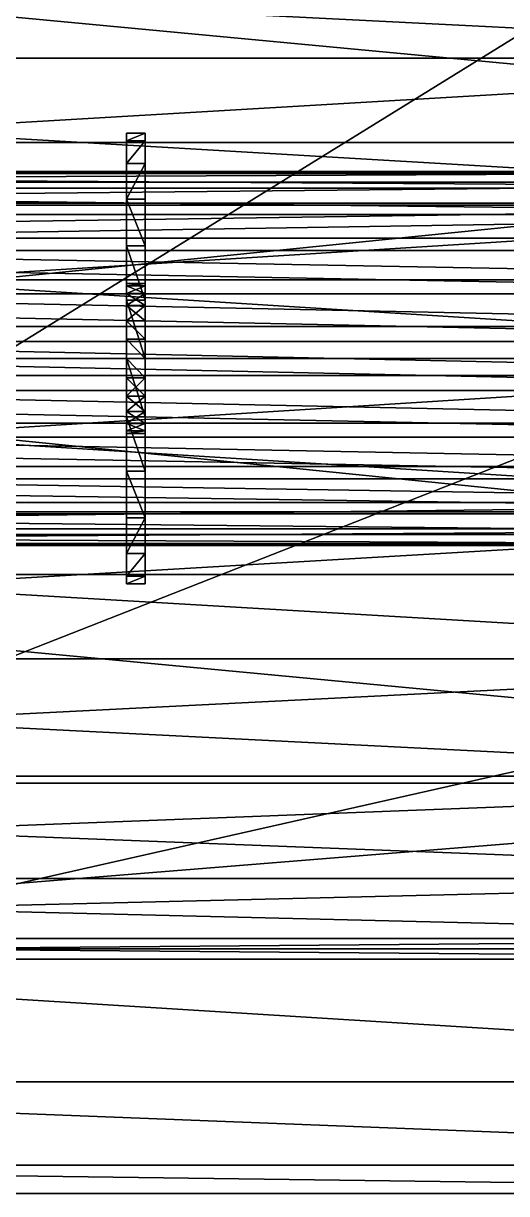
# Model space of a CAD drawing. Header units: inches. Extents: x -12 to 148, y 134 to 270.
# Drawn here: x 55.71 to 58.29, y 159.63 to 165.87 of the extents above; entities that cross this region are included whole.
import ezdxf

# ---------------------------------------------------------------- set-up
doc = ezdxf.new("R2010")
doc.units = ezdxf.units.IN
doc.header["$MEASUREMENT"] = 0

# ---------------------------------------------------------------- blocks, each defined once
blk = doc.blocks.new('Group_1')
for p, q in [((32.983, 144.005, 142.284), (32.983, 30, 142.284)), ((44.5, 144.005, 143.8), (44.5, 30, 143.8)), ((56.017, 144.005, 142.284), (56.017, 30, 142.284)), ((66.75, 144.005, 137.838), (66.75, 30, 137.838)), ((75.966, 144.005, 130.766), (75.966, 30, 130.766)), ((83.038, 144.005, 121.55), (83.038, 30, 121.55)), ((87.484, 144.005, 110.817), (87.484, 30, 110.817)), ((89, 0, 40), (89, 144.005, 40)), ((89, 144.005, 99.3), (89, 30, 99.3)), ((28.5, 0, 71.587), (28.5, 131.8, 71.587)), ((28.5, 0, 127.013), (28.5, 131.8, 127.013)), ((34.541, 12.3, 98.399), (34.541, 131.8, 98.399)), ((34.647, 12.3, 101.007), (34.647, 131.8, 101.007)), ((35.113, 12.3, 95.852), (35.113, 131.8, 95.852)), ((35.424, 12.3, 103.499), (35.424, 131.8, 103.499)), ((36.218, 0, 68.39), (36.218, 131.8, 68.39)), ((36.218, 0, 130.21), (36.218, 131.8, 130.21)), ((36.326, 12.3, 93.54), (36.326, 131.8, 93.54)), ((36.82, 12.3, 105.705), (36.82, 131.8, 105.705)), ((38.095, 12.3, 91.62), (38.095, 131.8, 91.62)), ((38.74, 12.3, 107.474), (38.74, 131.8, 107.474)), ((40.301, 12.3, 90.224), (40.301, 131.8, 90.224)), ((41.052, 12.3, 108.687), (41.052, 131.8, 108.687)), ((42.793, 12.3, 89.447), (42.793, 131.8, 89.447)), ((43.599, 12.3, 109.259), (43.599, 131.8, 109.259)), ((44.5, 0, 67.3), (44.5, 131.8, 67.3)), ((44.5, 0, 131.3), (44.5, 131.8, 131.3)), ((45.401, 12.3, 89.341), (45.401, 131.8, 89.341)), ((46.207, 12.3, 109.153), (46.207, 131.8, 109.153)), ((47.948, 12.3, 89.913), (47.948, 131.8, 89.913)), ((48.699, 12.3, 108.376), (48.699, 131.8, 108.376)), ((50.26, 12.3, 91.126), (50.26, 131.8, 91.126)), ((50.905, 12.3, 106.98), (50.905, 131.8, 106.98)), ((52.18, 12.3, 92.895), (52.18, 131.8, 92.895)), ((52.674, 12.3, 105.06), (52.674, 131.8, 105.06)), ((52.782, 0, 130.21), (52.782, 131.8, 130.21)), ((52.782, 0, 68.39), (52.782, 131.8, 68.39)), ((53.576, 12.3, 95.101), (53.576, 131.8, 95.101)), ((53.887, 12.3, 102.748), (53.887, 131.8, 102.748)), ((54.353, 12.3, 97.593), (54.353, 131.8, 97.593)), ((54.459, 12.3, 100.201), (54.459, 131.8, 100.201)), ((60.5, 0, 127.013), (60.5, 131.8, 127.013)), ((60.5, 0, 71.587), (60.5, 131.8, 71.587)), ((67.127, 0, 76.673), (67.127, 131.8, 76.673)), ((67.127, 0, 121.927), (67.127, 131.8, 121.927)), ((72.213, 0, 83.3), (72.213, 131.8, 83.3)), ((72.213, 0, 115.3), (72.213, 131.8, 115.3)), ((75.41, 0, 107.582), (75.41, 131.8, 107.582)), ((75.41, 0, 91.018), (75.41, 131.8, 91.018)), ((76.5, 0, 99.3), (76.5, 131.8, 99.3)), ((32.5, 80.005, 40), (56.5, 80.005, 40)), ((32.5, 80.005, 12), (32.5, 80.005, 40)), ((32.5, 80.005, 40), (32.5, 79.005, 40)), ((32.5, 79.005, 12), (32.5, 80.005, 12)), ((32.909, 79.005, 8.894), (32.909, 80.005, 8.894)), ((34.108, 79.005, 6), (34.108, 80.005, 6)), ((36.015, 79.005, 3.515), (36.015, 80.005, 3.515)), ((38.5, 79.005, 1.608), (38.5, 80.005, 1.608)), ((40.5, 80.005, 12), (40.5, 79.005, 12)), ((40.636, 80.005, 10.965), (40.636, 79.005, 10.965)), ((40.636, 80.005, 13.035), (40.636, 79.005, 13.035)), ((41.036, 80.005, 10), (41.036, 79.005, 10)), ((41.036, 80.005, 14), (41.036, 79.005, 14)), ((41.394, 79.005, 0.409), (41.394, 80.005, 0.409)), ((41.672, 80.005, 9.172), (41.672, 79.005, 9.172)), ((41.672, 80.005, 14.828), (41.672, 79.005, 14.828)), ((42.5, 80.005, 15.464), (42.5, 79.005, 15.464)), ((42.5, 80.005, 8.536), (42.5, 79.005, 8.536)), ((43.465, 80.005, 15.864), (43.465, 79.005, 15.864)), ((43.465, 80.005, 8.136), (43.465, 79.005, 8.136)), ((44.5, 79.005), (44.5, 80.005)), ((44.5, 80.005, 16), (44.5, 79.005, 16)), ((44.5, 80.005, 8), (44.5, 79.005, 8)), ((45.535, 80.005, 15.864), (45.535, 79.005, 15.864)), ((45.535, 80.005, 8.136), (45.535, 79.005, 8.136)), ((46.5, 80.005, 15.464), (46.5, 79.005, 15.464)), ((46.5, 80.005, 8.536), (46.5, 79.005, 8.536)), ((47.328, 80.005, 14.828), (47.328, 79.005, 14.828)), ((47.328, 80.005, 9.172), (47.328, 79.005, 9.172)), ((47.606, 79.005, 0.409), (47.606, 80.005, 0.409)), ((47.964, 80.005, 14), (47.964, 79.005, 14)), ((47.964, 80.005, 10), (47.964, 79.005, 10)), ((48.364, 80.005, 13.035), (48.364, 79.005, 13.035)), ((48.364, 80.005, 10.965), (48.364, 79.005, 10.965)), ((48.5, 80.005, 12), (48.5, 79.005, 12)), ((50.5, 79.005, 1.608), (50.5, 80.005, 1.608)), ((52.985, 79.005, 3.515), (52.985, 80.005, 3.515)), ((54.892, 79.005, 6), (54.892, 80.005, 6)), ((56.091, 79.005, 8.894), (56.091, 80.005, 8.894)), ((56.5, 80.005, 12), (56.5, 80.005, 40)), ((56.5, 79.005, 40), (56.5, 80.005, 40)), ((56.5, 79.005, 12), (56.5, 80.005, 12)), ((56.5, 79.005, 40), (32.5, 79.005, 40)), ((32.5, 79.005, 12), (32.5, 79.005, 40)), ((40.636, 79.005, 10.965), (40.5, 79.005, 12)), ((40.5, 79.005, 12), (40.636, 79.005, 13.035)), ((41.036, 79.005, 10), (40.636, 79.005, 10.965)), ((40.636, 79.005, 13.035), (41.036, 79.005, 14)), ((41.672, 79.005, 9.172), (41.036, 79.005, 10)), ((41.036, 79.005, 14), (41.672, 79.005, 14.828)), ((42.5, 79.005, 8.536), (41.672, 79.005, 9.172)), ((41.672, 79.005, 14.828), (42.5, 79.005, 15.464)), ((42.5, 79.005, 15.464), (43.465, 79.005, 15.864)), ((43.465, 79.005, 8.136), (42.5, 79.005, 8.536)), ((44.5, 79.005, 8), (43.465, 79.005, 8.136)), ((43.465, 79.005, 15.864), (44.5, 79.005, 16)), ((45.535, 79.005, 8.136), (44.5, 79.005, 8)), ((44.5, 79.005, 16), (45.535, 79.005, 15.864)), ((46.5, 79.005, 8.536), (45.535, 79.005, 8.136)), ((45.535, 79.005, 15.864), (46.5, 79.005, 15.464)), ((46.5, 79.005, 15.464), (47.328, 79.005, 14.828)), ((47.328, 79.005, 9.172), (46.5, 79.005, 8.536)), ((47.328, 79.005, 14.828), (47.964, 79.005, 14)), ((47.964, 79.005, 10), (47.328, 79.005, 9.172)), ((47.964, 79.005, 14), (48.364, 79.005, 13.035)), ((48.364, 79.005, 10.965), (47.964, 79.005, 10)), ((48.364, 79.005, 13.035), (48.5, 79.005, 12)), ((48.5, 79.005, 12), (48.364, 79.005, 10.965)), ((56.5, 79.005, 12), (56.5, 79.005, 40))]:
    blk.add_line(p, q)
at = {"extrusion": (0, 1, 0)}
blk.add_circle((-44.5, 12, 80.005), 4, dxfattribs=at)
for centre in [(-44.5, 12, 80.005), (-44.5, 12, 79.005)]:
    blk.add_arc(centre, 12, 180, 0, dxfattribs=at)
mesh = blk.add_polyface()
corners = [(89, 0, 40), (0, 144.005, 40), (0, 0, 40), (32.5, 144.005, 40), (56.5, 144.005, 40), (89, 144.005, 40)]
mesh.append_faces([[corners[k] for k in face] for face in [(0, 1, 2), (4, 0, 5)]], dxfattribs={"vtx0": -1})
mesh.append_faces([[corners[k] for k in face] for face in [(1, 0, 3), (3, 0, 4)]], dxfattribs={"vtx0": -1, "vtx1": -1})
mesh = blk.add_polyface()
corners = [(22.25, 30, 137.838), (32.983, 144.005, 142.284), (22.25, 144.005, 137.838), (32.983, 30, 142.284)]
mesh.append_faces([[corners[k] for k in face] for face in [(0, 1, 2), (1, 0, 3)]], dxfattribs={"vtx0": -1})
mesh = blk.add_polyface()
corners = [(44.5, 30, 143.8), (32.983, 144.005, 142.284), (32.983, 30, 142.284), (44.5, 144.005, 143.8)]
mesh.append_faces([[corners[k] for k in face] for face in [(0, 1, 2), (1, 0, 3)]], dxfattribs={"vtx0": -1})
mesh = blk.add_polyface()
corners = [(44.5, 30, 143.8), (56.017, 144.005, 142.284), (44.5, 144.005, 143.8), (56.017, 30, 142.284)]
mesh.append_faces([[corners[k] for k in face] for face in [(0, 1, 2), (1, 0, 3)]], dxfattribs={"vtx0": -1})
mesh = blk.add_polyface()
corners = [(56.017, 30, 142.284), (66.75, 144.005, 137.838), (56.017, 144.005, 142.284), (66.75, 30, 137.838)]
mesh.append_faces([[corners[k] for k in face] for face in [(0, 1, 2), (1, 0, 3)]], dxfattribs={"vtx0": -1})
mesh = blk.add_polyface()
corners = [(75.966, 30, 130.766), (66.75, 144.005, 137.838), (66.75, 30, 137.838), (75.966, 144.005, 130.766)]
mesh.append_faces([[corners[k] for k in face] for face in [(0, 1, 2), (1, 0, 3)]], dxfattribs={"vtx0": -1})
mesh = blk.add_polyface()
corners = [(83.038, 144.005, 121.55), (75.966, 30, 130.766), (83.038, 30, 121.55), (75.966, 144.005, 130.766)]
mesh.append_faces([[corners[k] for k in face] for face in [(0, 1, 2), (1, 0, 3)]], dxfattribs={"vtx0": -1})
mesh = blk.add_polyface()
corners = [(87.484, 144.005, 110.817), (83.038, 30, 121.55), (87.484, 30, 110.817), (83.038, 144.005, 121.55)]
mesh.append_faces([[corners[k] for k in face] for face in [(0, 1, 2), (1, 0, 3)]], dxfattribs={"vtx0": -1})
mesh = blk.add_polyface()
corners = [(89, 144.005, 99.3), (87.484, 30, 110.817), (89, 30, 99.3), (87.484, 144.005, 110.817)]
mesh.append_faces([[corners[k] for k in face] for face in [(0, 1, 2), (1, 0, 3)]], dxfattribs={"vtx0": -1})
mesh = blk.add_polyface()
corners = [(89, 0, 40), (89, 30, 99.3), (89, 0, 147), (89, 144.005, 40), (89, 144.005, 99.3), (89, 30, 147)]
mesh.append_faces([[corners[k] for k in face] for face in [(1, 3, 4)]], dxfattribs={"vtx0": -1})
mesh.append_faces([[corners[k] for k in face] for face in [(0, 1, 2)]], dxfattribs={"vtx0": -1, "vtx1": -1})
mesh.append_faces([[corners[k] for k in face] for face in [(1, 0, 3)]], dxfattribs={"vtx0": -1, "vtx2": -1})
mesh.append_faces([[corners[k] for k in face] for face in [(5, 2, 1)]], dxfattribs={"vtx1": -1})
mesh = blk.add_polyface()
corners = [(28.5, 131.8, 127.013), (21.873, 0, 121.927), (21.873, 131.8, 121.927), (28.5, 0, 127.013)]
mesh.append_faces([[corners[k] for k in face] for face in [(0, 1, 2), (1, 0, 3)]], dxfattribs={"vtx0": -1})
mesh = blk.add_polyface()
corners = [(28.5, 0, 71.587), (21.873, 131.8, 76.673), (21.873, 0, 76.673), (28.5, 131.8, 71.587)]
mesh.append_faces([[corners[k] for k in face] for face in [(0, 1, 2), (1, 0, 3)]], dxfattribs={"vtx0": -1})
mesh = blk.add_polyface()
corners = [(36.218, 0, 68.39), (28.5, 131.8, 71.587), (28.5, 0, 71.587), (36.218, 131.8, 68.39)]
mesh.append_faces([[corners[k] for k in face] for face in [(0, 1, 2), (1, 0, 3)]], dxfattribs={"vtx0": -1})
mesh = blk.add_polyface()
corners = [(36.218, 131.8, 130.21), (28.5, 0, 127.013), (28.5, 131.8, 127.013), (36.218, 0, 130.21)]
mesh.append_faces([[corners[k] for k in face] for face in [(0, 1, 2), (1, 0, 3)]], dxfattribs={"vtx0": -1})
mesh = blk.add_polyface()
corners = [(34.647, 131.8, 101.007), (34.541, 12.3, 98.399), (34.647, 12.3, 101.007), (34.541, 131.8, 98.399)]
mesh.append_faces([[corners[k] for k in face] for face in [(0, 1, 2), (1, 0, 3)]], dxfattribs={"vtx0": -1})
mesh = blk.add_polyface()
corners = [(34.541, 131.8, 98.399), (35.113, 12.3, 95.852), (34.541, 12.3, 98.399), (35.113, 131.8, 95.852)]
mesh.append_faces([[corners[k] for k in face] for face in [(0, 1, 2), (1, 0, 3)]], dxfattribs={"vtx0": -1})
mesh = blk.add_polyface()
corners = [(35.424, 131.8, 103.499), (34.647, 12.3, 101.007), (35.424, 12.3, 103.499), (34.647, 131.8, 101.007)]
mesh.append_faces([[corners[k] for k in face] for face in [(0, 1, 2), (1, 0, 3)]], dxfattribs={"vtx0": -1})
mesh = blk.add_polyface()
corners = [(35.113, 131.8, 95.852), (36.326, 12.3, 93.54), (35.113, 12.3, 95.852), (36.326, 131.8, 93.54)]
mesh.append_faces([[corners[k] for k in face] for face in [(0, 1, 2), (1, 0, 3)]], dxfattribs={"vtx0": -1})
mesh = blk.add_polyface()
corners = [(36.82, 131.8, 105.705), (35.424, 12.3, 103.499), (36.82, 12.3, 105.705), (35.424, 131.8, 103.499)]
mesh.append_faces([[corners[k] for k in face] for face in [(0, 1, 2), (1, 0, 3)]], dxfattribs={"vtx0": -1})
mesh = blk.add_polyface()
corners = [(44.5, 0, 67.3), (36.218, 131.8, 68.39), (36.218, 0, 68.39), (44.5, 131.8, 67.3)]
mesh.append_faces([[corners[k] for k in face] for face in [(0, 1, 2), (1, 0, 3)]], dxfattribs={"vtx0": -1})
mesh = blk.add_polyface()
corners = [(44.5, 131.8, 131.3), (36.218, 0, 130.21), (36.218, 131.8, 130.21), (44.5, 0, 131.3)]
mesh.append_faces([[corners[k] for k in face] for face in [(0, 1, 2), (1, 0, 3)]], dxfattribs={"vtx0": -1})
mesh = blk.add_polyface()
corners = [(36.326, 131.8, 93.54), (38.095, 12.3, 91.62), (36.326, 12.3, 93.54), (38.095, 131.8, 91.62)]
mesh.append_faces([[corners[k] for k in face] for face in [(0, 1, 2), (1, 0, 3)]], dxfattribs={"vtx0": -1})
mesh = blk.add_polyface()
corners = [(38.74, 12.3, 107.474), (36.82, 131.8, 105.705), (36.82, 12.3, 105.705), (38.74, 131.8, 107.474)]
mesh.append_faces([[corners[k] for k in face] for face in [(0, 1, 2), (1, 0, 3)]], dxfattribs={"vtx0": -1})
mesh = blk.add_polyface()
corners = [(40.301, 131.8, 90.224), (38.095, 12.3, 91.62), (38.095, 131.8, 91.62), (40.301, 12.3, 90.224)]
mesh.append_faces([[corners[k] for k in face] for face in [(0, 1, 2), (1, 0, 3)]], dxfattribs={"vtx0": -1})
mesh = blk.add_polyface()
corners = [(38.74, 12.3, 107.474), (41.052, 131.8, 108.687), (38.74, 131.8, 107.474), (41.052, 12.3, 108.687)]
mesh.append_faces([[corners[k] for k in face] for face in [(0, 1, 2), (1, 0, 3)]], dxfattribs={"vtx0": -1})
mesh = blk.add_polyface()
corners = [(42.793, 131.8, 89.447), (40.301, 12.3, 90.224), (40.301, 131.8, 90.224), (42.793, 12.3, 89.447)]
mesh.append_faces([[corners[k] for k in face] for face in [(0, 1, 2), (1, 0, 3)]], dxfattribs={"vtx0": -1})
mesh = blk.add_polyface()
corners = [(41.052, 12.3, 108.687), (43.599, 131.8, 109.259), (41.052, 131.8, 108.687), (43.599, 12.3, 109.259)]
mesh.append_faces([[corners[k] for k in face] for face in [(0, 1, 2), (1, 0, 3)]], dxfattribs={"vtx0": -1})
mesh = blk.add_polyface()
corners = [(45.401, 131.8, 89.341), (42.793, 12.3, 89.447), (42.793, 131.8, 89.447), (45.401, 12.3, 89.341)]
mesh.append_faces([[corners[k] for k in face] for face in [(0, 1, 2), (1, 0, 3)]], dxfattribs={"vtx0": -1})
mesh = blk.add_polyface()
corners = [(43.599, 12.3, 109.259), (46.207, 131.8, 109.153), (43.599, 131.8, 109.259), (46.207, 12.3, 109.153)]
mesh.append_faces([[corners[k] for k in face] for face in [(0, 1, 2), (1, 0, 3)]], dxfattribs={"vtx0": -1})
mesh = blk.add_polyface()
corners = [(52.782, 0, 68.39), (44.5, 131.8, 67.3), (44.5, 0, 67.3), (52.782, 131.8, 68.39)]
mesh.append_faces([[corners[k] for k in face] for face in [(0, 1, 2), (1, 0, 3)]], dxfattribs={"vtx0": -1})
mesh = blk.add_polyface()
corners = [(52.782, 131.8, 130.21), (44.5, 0, 131.3), (44.5, 131.8, 131.3), (52.782, 0, 130.21)]
mesh.append_faces([[corners[k] for k in face] for face in [(0, 1, 2), (1, 0, 3)]], dxfattribs={"vtx0": -1})
mesh = blk.add_polyface()
corners = [(47.948, 131.8, 89.913), (45.401, 12.3, 89.341), (45.401, 131.8, 89.341), (47.948, 12.3, 89.913)]
mesh.append_faces([[corners[k] for k in face] for face in [(0, 1, 2), (1, 0, 3)]], dxfattribs={"vtx0": -1})
mesh = blk.add_polyface()
corners = [(46.207, 12.3, 109.153), (48.699, 131.8, 108.376), (46.207, 131.8, 109.153), (48.699, 12.3, 108.376)]
mesh.append_faces([[corners[k] for k in face] for face in [(0, 1, 2), (1, 0, 3)]], dxfattribs={"vtx0": -1})
mesh = blk.add_polyface()
corners = [(50.26, 131.8, 91.126), (47.948, 12.3, 89.913), (47.948, 131.8, 89.913), (50.26, 12.3, 91.126)]
mesh.append_faces([[corners[k] for k in face] for face in [(0, 1, 2), (1, 0, 3)]], dxfattribs={"vtx0": -1})
mesh = blk.add_polyface()
corners = [(48.699, 12.3, 108.376), (50.905, 131.8, 106.98), (48.699, 131.8, 108.376), (50.905, 12.3, 106.98)]
mesh.append_faces([[corners[k] for k in face] for face in [(0, 1, 2), (1, 0, 3)]], dxfattribs={"vtx0": -1})
mesh = blk.add_polyface()
corners = [(52.18, 131.8, 92.895), (50.26, 12.3, 91.126), (50.26, 131.8, 91.126), (52.18, 12.3, 92.895)]
mesh.append_faces([[corners[k] for k in face] for face in [(0, 1, 2), (1, 0, 3)]], dxfattribs={"vtx0": -1})
mesh = blk.add_polyface()
corners = [(52.674, 131.8, 105.06), (50.905, 12.3, 106.98), (52.674, 12.3, 105.06), (50.905, 131.8, 106.98)]
mesh.append_faces([[corners[k] for k in face] for face in [(0, 1, 2), (1, 0, 3)]], dxfattribs={"vtx0": -1})
mesh = blk.add_polyface()
corners = [(52.18, 131.8, 92.895), (53.576, 12.3, 95.101), (52.18, 12.3, 92.895), (53.576, 131.8, 95.101)]
mesh.append_faces([[corners[k] for k in face] for face in [(0, 1, 2), (1, 0, 3)]], dxfattribs={"vtx0": -1})
mesh = blk.add_polyface()
corners = [(53.887, 131.8, 102.748), (52.674, 12.3, 105.06), (53.887, 12.3, 102.748), (52.674, 131.8, 105.06)]
mesh.append_faces([[corners[k] for k in face] for face in [(0, 1, 2), (1, 0, 3)]], dxfattribs={"vtx0": -1})
mesh = blk.add_polyface()
corners = [(60.5, 131.8, 127.013), (52.782, 0, 130.21), (52.782, 131.8, 130.21), (60.5, 0, 127.013)]
mesh.append_faces([[corners[k] for k in face] for face in [(0, 1, 2), (1, 0, 3)]], dxfattribs={"vtx0": -1})
mesh = blk.add_polyface()
corners = [(60.5, 0, 71.587), (52.782, 131.8, 68.39), (52.782, 0, 68.39), (60.5, 131.8, 71.587)]
mesh.append_faces([[corners[k] for k in face] for face in [(0, 1, 2), (1, 0, 3)]], dxfattribs={"vtx0": -1})
mesh = blk.add_polyface()
corners = [(53.576, 131.8, 95.101), (54.353, 12.3, 97.593), (53.576, 12.3, 95.101), (54.353, 131.8, 97.593)]
mesh.append_faces([[corners[k] for k in face] for face in [(0, 1, 2), (1, 0, 3)]], dxfattribs={"vtx0": -1})
mesh = blk.add_polyface()
corners = [(54.459, 131.8, 100.201), (53.887, 12.3, 102.748), (54.459, 12.3, 100.201), (53.887, 131.8, 102.748)]
mesh.append_faces([[corners[k] for k in face] for face in [(0, 1, 2), (1, 0, 3)]], dxfattribs={"vtx0": -1})
mesh = blk.add_polyface()
corners = [(54.353, 131.8, 97.593), (54.459, 12.3, 100.201), (54.353, 12.3, 97.593), (54.459, 131.8, 100.201)]
mesh.append_faces([[corners[k] for k in face] for face in [(0, 1, 2), (1, 0, 3)]], dxfattribs={"vtx0": -1})
mesh = blk.add_polyface()
corners = [(67.127, 0, 76.673), (60.5, 131.8, 71.587), (60.5, 0, 71.587), (67.127, 131.8, 76.673)]
mesh.append_faces([[corners[k] for k in face] for face in [(0, 1, 2), (1, 0, 3)]], dxfattribs={"vtx0": -1})
mesh = blk.add_polyface()
corners = [(67.127, 131.8, 121.927), (60.5, 0, 127.013), (60.5, 131.8, 127.013), (67.127, 0, 121.927)]
mesh.append_faces([[corners[k] for k in face] for face in [(0, 1, 2), (1, 0, 3)]], dxfattribs={"vtx0": -1})
mesh = blk.add_polyface()
corners = [(72.213, 0, 83.3), (67.127, 131.8, 76.673), (67.127, 0, 76.673), (72.213, 131.8, 83.3)]
mesh.append_faces([[corners[k] for k in face] for face in [(0, 1, 2), (1, 0, 3)]], dxfattribs={"vtx0": -1})
mesh = blk.add_polyface()
corners = [(67.127, 0, 121.927), (72.213, 131.8, 115.3), (72.213, 0, 115.3), (67.127, 131.8, 121.927)]
mesh.append_faces([[corners[k] for k in face] for face in [(0, 1, 2), (1, 0, 3)]], dxfattribs={"vtx0": -1})
mesh = blk.add_polyface()
corners = [(75.41, 0, 91.018), (72.213, 131.8, 83.3), (72.213, 0, 83.3), (75.41, 131.8, 91.018)]
mesh.append_faces([[corners[k] for k in face] for face in [(0, 1, 2), (1, 0, 3)]], dxfattribs={"vtx0": -1})
mesh = blk.add_polyface()
corners = [(72.213, 0, 115.3), (75.41, 131.8, 107.582), (75.41, 0, 107.582), (72.213, 131.8, 115.3)]
mesh.append_faces([[corners[k] for k in face] for face in [(0, 1, 2), (1, 0, 3)]], dxfattribs={"vtx0": -1})
mesh = blk.add_polyface()
corners = [(75.41, 0, 107.582), (76.5, 131.8, 99.3), (76.5, 0, 99.3), (75.41, 131.8, 107.582)]
mesh.append_faces([[corners[k] for k in face] for face in [(0, 1, 2), (1, 0, 3)]], dxfattribs={"vtx0": -1})
mesh = blk.add_polyface()
corners = [(76.5, 0, 99.3), (75.41, 131.8, 91.018), (75.41, 0, 91.018), (76.5, 131.8, 99.3)]
mesh.append_faces([[corners[k] for k in face] for face in [(0, 1, 2), (1, 0, 3)]], dxfattribs={"vtx0": -1})
mesh = blk.add_polyface()
corners = [(41.394, 80.005, 0.409), (47.606, 80.005, 0.409), (44.5, 80.005), (38.5, 80.005, 1.608), (50.5, 80.005, 1.608), (36.015, 80.005, 3.515), (52.985, 80.005, 3.515), (34.108, 80.005, 6), (54.892, 80.005, 6), (32.909, 80.005, 8.894), (44.5, 80.005, 8), (43.465, 80.005, 8.136), (42.5, 80.005, 8.536), (41.672, 80.005, 9.172), (32.5, 80.005, 12), (41.036, 80.005, 10), (40.636, 80.005, 10.965), (40.5, 80.005, 12), (32.5, 80.005, 40), (40.636, 80.005, 13.035), (41.036, 80.005, 14), (41.672, 80.005, 14.828), (42.5, 80.005, 15.464), (43.465, 80.005, 15.864), (44.5, 80.005, 16), (56.091, 80.005, 8.894), (45.535, 80.005, 8.136), (46.5, 80.005, 8.536), (47.328, 80.005, 9.172), (56.5, 80.005, 12), (47.964, 80.005, 10), (48.364, 80.005, 10.965), (48.5, 80.005, 12), (48.364, 80.005, 13.035), (56.5, 80.005, 40), (47.964, 80.005, 14), (47.328, 80.005, 14.828), (46.5, 80.005, 15.464), (45.535, 80.005, 15.864)]
mesh.append_faces([[corners[k] for k in face] for face in [(0, 1, 2)]], dxfattribs={"vtx0": -1})
mesh.append_faces([[corners[k] for k in face] for face in [(1, 3, 4), (4, 5, 6), (6, 7, 8), (10, 9, 11), (11, 9, 12), (12, 9, 13), (13, 14, 15), (15, 14, 16), (16, 14, 17), (17, 18, 19), (19, 18, 20), (20, 18, 21), (21, 18, 22), (22, 18, 23), (23, 18, 24), (25, 28, 29), (29, 33, 34), (34, 24, 18)]], dxfattribs={"vtx0": -1, "vtx1": -1})
mesh.append_faces([[corners[k] for k in face] for face in [(8, 9, 10)]], dxfattribs={"vtx0": -1, "vtx1": -1, "vtx2": -1})
mesh.append_faces([[corners[k] for k in face] for face in [(1, 0, 3), (4, 3, 5), (6, 5, 7), (8, 7, 9), (13, 9, 14), (17, 14, 18), (10, 25, 8), (25, 10, 26), (25, 26, 27), (25, 27, 28), (29, 28, 30), (29, 30, 31), (29, 31, 32), (29, 32, 33), (34, 33, 35), (34, 35, 36), (34, 36, 37), (34, 37, 38), (34, 38, 24)]], dxfattribs={"vtx0": -1, "vtx2": -1})
mesh = blk.add_polyface()
corners = [(32.5, 80.005, 40), (32.5, 79.005, 12), (32.5, 79.005, 40), (32.5, 80.005, 12)]
mesh.append_faces([[corners[k] for k in face] for face in [(0, 1, 2), (1, 0, 3)]], dxfattribs={"vtx0": -1})
mesh = blk.add_polyface()
corners = [(32.5, 80.005, 12), (32.909, 79.005, 8.894), (32.5, 79.005, 12), (32.909, 80.005, 8.894)]
mesh.append_faces([[corners[k] for k in face] for face in [(0, 1, 2), (1, 0, 3)]], dxfattribs={"vtx0": -1})
mesh = blk.add_polyface()
corners = [(32.909, 80.005, 8.894), (34.108, 79.005, 6), (32.909, 79.005, 8.894), (34.108, 80.005, 6)]
mesh.append_faces([[corners[k] for k in face] for face in [(0, 1, 2), (1, 0, 3)]], dxfattribs={"vtx0": -1})
mesh = blk.add_polyface()
corners = [(34.108, 80.005, 6), (36.015, 79.005, 3.515), (34.108, 79.005, 6), (36.015, 80.005, 3.515)]
mesh.append_faces([[corners[k] for k in face] for face in [(0, 1, 2), (1, 0, 3)]], dxfattribs={"vtx0": -1})
mesh = blk.add_polyface()
corners = [(38.5, 80.005, 1.608), (36.015, 79.005, 3.515), (36.015, 80.005, 3.515), (38.5, 79.005, 1.608)]
mesh.append_faces([[corners[k] for k in face] for face in [(0, 1, 2), (1, 0, 3)]], dxfattribs={"vtx0": -1})
mesh = blk.add_polyface()
corners = [(41.394, 80.005, 0.409), (38.5, 79.005, 1.608), (38.5, 80.005, 1.608), (41.394, 79.005, 0.409)]
mesh.append_faces([[corners[k] for k in face] for face in [(0, 1, 2), (1, 0, 3)]], dxfattribs={"vtx0": -1})
mesh = blk.add_polyface()
corners = [(40.5, 80.005, 12), (40.636, 79.005, 10.965), (40.5, 79.005, 12), (40.636, 80.005, 10.965)]
mesh.append_faces([[corners[k] for k in face] for face in [(0, 1, 2), (1, 0, 3)]], dxfattribs={"vtx0": -1})
mesh = blk.add_polyface()
corners = [(40.636, 79.005, 13.035), (40.5, 80.005, 12), (40.5, 79.005, 12), (40.636, 80.005, 13.035)]
mesh.append_faces([[corners[k] for k in face] for face in [(0, 1, 2), (1, 0, 3)]], dxfattribs={"vtx0": -1})
mesh = blk.add_polyface()
corners = [(40.636, 80.005, 10.965), (41.036, 79.005, 10), (40.636, 79.005, 10.965), (41.036, 80.005, 10)]
mesh.append_faces([[corners[k] for k in face] for face in [(0, 1, 2), (1, 0, 3)]], dxfattribs={"vtx0": -1})
mesh = blk.add_polyface()
corners = [(41.036, 80.005, 14), (40.636, 79.005, 13.035), (41.036, 79.005, 14), (40.636, 80.005, 13.035)]
mesh.append_faces([[corners[k] for k in face] for face in [(0, 1, 2), (1, 0, 3)]], dxfattribs={"vtx0": -1})
mesh = blk.add_polyface()
corners = [(41.036, 80.005, 10), (41.672, 79.005, 9.172), (41.036, 79.005, 10), (41.672, 80.005, 9.172)]
mesh.append_faces([[corners[k] for k in face] for face in [(0, 1, 2), (1, 0, 3)]], dxfattribs={"vtx0": -1})
mesh = blk.add_polyface()
corners = [(41.672, 80.005, 14.828), (41.036, 79.005, 14), (41.672, 79.005, 14.828), (41.036, 80.005, 14)]
mesh.append_faces([[corners[k] for k in face] for face in [(0, 1, 2), (1, 0, 3)]], dxfattribs={"vtx0": -1})
mesh = blk.add_polyface()
corners = [(44.5, 80.005), (41.394, 79.005, 0.409), (41.394, 80.005, 0.409), (44.5, 79.005)]
mesh.append_faces([[corners[k] for k in face] for face in [(0, 1, 2), (1, 0, 3)]], dxfattribs={"vtx0": -1})
mesh = blk.add_polyface()
corners = [(42.5, 80.005, 8.536), (41.672, 79.005, 9.172), (41.672, 80.005, 9.172), (42.5, 79.005, 8.536)]
mesh.append_faces([[corners[k] for k in face] for face in [(0, 1, 2), (1, 0, 3)]], dxfattribs={"vtx0": -1})
mesh = blk.add_polyface()
corners = [(42.5, 79.005, 15.464), (41.672, 80.005, 14.828), (41.672, 79.005, 14.828), (42.5, 80.005, 15.464)]
mesh.append_faces([[corners[k] for k in face] for face in [(0, 1, 2), (1, 0, 3)]], dxfattribs={"vtx0": -1})
mesh = blk.add_polyface()
corners = [(42.5, 79.005, 15.464), (43.465, 80.005, 15.864), (42.5, 80.005, 15.464), (43.465, 79.005, 15.864)]
mesh.append_faces([[corners[k] for k in face] for face in [(0, 1, 2), (1, 0, 3)]], dxfattribs={"vtx0": -1})
mesh = blk.add_polyface()
corners = [(43.465, 80.005, 8.136), (42.5, 79.005, 8.536), (42.5, 80.005, 8.536), (43.465, 79.005, 8.136)]
mesh.append_faces([[corners[k] for k in face] for face in [(0, 1, 2), (1, 0, 3)]], dxfattribs={"vtx0": -1})
mesh = blk.add_polyface()
corners = [(43.465, 79.005, 15.864), (44.5, 80.005, 16), (43.465, 80.005, 15.864), (44.5, 79.005, 16)]
mesh.append_faces([[corners[k] for k in face] for face in [(0, 1, 2), (1, 0, 3)]], dxfattribs={"vtx0": -1})
mesh = blk.add_polyface()
corners = [(44.5, 80.005, 8), (43.465, 79.005, 8.136), (43.465, 80.005, 8.136), (44.5, 79.005, 8)]
mesh.append_faces([[corners[k] for k in face] for face in [(0, 1, 2), (1, 0, 3)]], dxfattribs={"vtx0": -1})
mesh = blk.add_polyface()
corners = [(47.606, 80.005, 0.409), (44.5, 79.005), (44.5, 80.005), (47.606, 79.005, 0.409)]
mesh.append_faces([[corners[k] for k in face] for face in [(0, 1, 2), (1, 0, 3)]], dxfattribs={"vtx0": -1})
mesh = blk.add_polyface()
corners = [(44.5, 79.005, 16), (45.535, 80.005, 15.864), (44.5, 80.005, 16), (45.535, 79.005, 15.864)]
mesh.append_faces([[corners[k] for k in face] for face in [(0, 1, 2), (1, 0, 3)]], dxfattribs={"vtx0": -1})
mesh = blk.add_polyface()
corners = [(45.535, 80.005, 8.136), (44.5, 79.005, 8), (44.5, 80.005, 8), (45.535, 79.005, 8.136)]
mesh.append_faces([[corners[k] for k in face] for face in [(0, 1, 2), (1, 0, 3)]], dxfattribs={"vtx0": -1})
mesh = blk.add_polyface()
corners = [(46.5, 79.005, 15.464), (45.535, 80.005, 15.864), (45.535, 79.005, 15.864), (46.5, 80.005, 15.464)]
mesh.append_faces([[corners[k] for k in face] for face in [(0, 1, 2), (1, 0, 3)]], dxfattribs={"vtx0": -1})
mesh = blk.add_polyface()
corners = [(46.5, 80.005, 8.536), (45.535, 79.005, 8.136), (45.535, 80.005, 8.136), (46.5, 79.005, 8.536)]
mesh.append_faces([[corners[k] for k in face] for face in [(0, 1, 2), (1, 0, 3)]], dxfattribs={"vtx0": -1})
mesh = blk.add_polyface()
corners = [(47.328, 79.005, 14.828), (46.5, 80.005, 15.464), (46.5, 79.005, 15.464), (47.328, 80.005, 14.828)]
mesh.append_faces([[corners[k] for k in face] for face in [(0, 1, 2), (1, 0, 3)]], dxfattribs={"vtx0": -1})
mesh = blk.add_polyface()
corners = [(47.328, 80.005, 9.172), (46.5, 79.005, 8.536), (46.5, 80.005, 8.536), (47.328, 79.005, 9.172)]
mesh.append_faces([[corners[k] for k in face] for face in [(0, 1, 2), (1, 0, 3)]], dxfattribs={"vtx0": -1})
mesh = blk.add_polyface()
corners = [(47.964, 80.005, 14), (47.328, 79.005, 14.828), (47.964, 79.005, 14), (47.328, 80.005, 14.828)]
mesh.append_faces([[corners[k] for k in face] for face in [(0, 1, 2), (1, 0, 3)]], dxfattribs={"vtx0": -1})
mesh = blk.add_polyface()
corners = [(47.328, 80.005, 9.172), (47.964, 79.005, 10), (47.328, 79.005, 9.172), (47.964, 80.005, 10)]
mesh.append_faces([[corners[k] for k in face] for face in [(0, 1, 2), (1, 0, 3)]], dxfattribs={"vtx0": -1})
mesh = blk.add_polyface()
corners = [(50.5, 80.005, 1.608), (47.606, 79.005, 0.409), (47.606, 80.005, 0.409), (50.5, 79.005, 1.608)]
mesh.append_faces([[corners[k] for k in face] for face in [(0, 1, 2), (1, 0, 3)]], dxfattribs={"vtx0": -1})
mesh = blk.add_polyface()
corners = [(48.364, 80.005, 13.035), (47.964, 79.005, 14), (48.364, 79.005, 13.035), (47.964, 80.005, 14)]
mesh.append_faces([[corners[k] for k in face] for face in [(0, 1, 2), (1, 0, 3)]], dxfattribs={"vtx0": -1})
mesh = blk.add_polyface()
corners = [(47.964, 80.005, 10), (48.364, 79.005, 10.965), (47.964, 79.005, 10), (48.364, 80.005, 10.965)]
mesh.append_faces([[corners[k] for k in face] for face in [(0, 1, 2), (1, 0, 3)]], dxfattribs={"vtx0": -1})
mesh = blk.add_polyface()
corners = [(48.5, 79.005, 12), (48.364, 80.005, 13.035), (48.364, 79.005, 13.035), (48.5, 80.005, 12)]
mesh.append_faces([[corners[k] for k in face] for face in [(0, 1, 2), (1, 0, 3)]], dxfattribs={"vtx0": -1})
mesh = blk.add_polyface()
corners = [(48.364, 80.005, 10.965), (48.5, 79.005, 12), (48.364, 79.005, 10.965), (48.5, 80.005, 12)]
mesh.append_faces([[corners[k] for k in face] for face in [(0, 1, 2), (1, 0, 3)]], dxfattribs={"vtx0": -1})
mesh = blk.add_polyface()
corners = [(52.985, 80.005, 3.515), (50.5, 79.005, 1.608), (50.5, 80.005, 1.608), (52.985, 79.005, 3.515)]
mesh.append_faces([[corners[k] for k in face] for face in [(0, 1, 2), (1, 0, 3)]], dxfattribs={"vtx0": -1})
mesh = blk.add_polyface()
corners = [(52.985, 80.005, 3.515), (54.892, 79.005, 6), (52.985, 79.005, 3.515), (54.892, 80.005, 6)]
mesh.append_faces([[corners[k] for k in face] for face in [(0, 1, 2), (1, 0, 3)]], dxfattribs={"vtx0": -1})
mesh = blk.add_polyface()
corners = [(54.892, 80.005, 6), (56.091, 79.005, 8.894), (54.892, 79.005, 6), (56.091, 80.005, 8.894)]
mesh.append_faces([[corners[k] for k in face] for face in [(0, 1, 2), (1, 0, 3)]], dxfattribs={"vtx0": -1})
mesh = blk.add_polyface()
corners = [(56.091, 80.005, 8.894), (56.5, 79.005, 12), (56.091, 79.005, 8.894), (56.5, 80.005, 12)]
mesh.append_faces([[corners[k] for k in face] for face in [(0, 1, 2), (1, 0, 3)]], dxfattribs={"vtx0": -1})
mesh = blk.add_polyface()
corners = [(56.5, 80.005, 12), (56.5, 79.005, 40), (56.5, 79.005, 12), (56.5, 80.005, 40)]
mesh.append_faces([[corners[k] for k in face] for face in [(0, 1, 2), (1, 0, 3)]], dxfattribs={"vtx0": -1})
mesh = blk.add_polyface()
corners = [(56.091, 79.005, 8.894), (44.5, 79.005, 8), (54.892, 79.005, 6), (45.535, 79.005, 8.136), (46.5, 79.005, 8.536), (47.328, 79.005, 9.172), (56.5, 79.005, 12), (47.964, 79.005, 10), (48.364, 79.005, 10.965), (48.5, 79.005, 12), (48.364, 79.005, 13.035), (56.5, 79.005, 40), (47.964, 79.005, 14), (47.328, 79.005, 14.828), (46.5, 79.005, 15.464), (45.535, 79.005, 15.864), (44.5, 79.005, 16), (47.606, 79.005, 0.409), (41.394, 79.005, 0.409), (44.5, 79.005), (38.5, 79.005, 1.608), (50.5, 79.005, 1.608), (36.015, 79.005, 3.515), (52.985, 79.005, 3.515), (34.108, 79.005, 6), (32.909, 79.005, 8.894), (43.465, 79.005, 8.136), (42.5, 79.005, 8.536), (41.672, 79.005, 9.172), (32.5, 79.005, 12), (41.036, 79.005, 10), (40.636, 79.005, 10.965), (40.5, 79.005, 12), (40.636, 79.005, 13.035), (32.5, 79.005, 40), (41.036, 79.005, 14), (41.672, 79.005, 14.828), (42.5, 79.005, 15.464), (43.465, 79.005, 15.864)]
mesh.append_faces([[corners[k] for k in face] for face in [(17, 18, 19)]], dxfattribs={"vtx0": -1})
mesh.append_faces([[corners[k] for k in face] for face in [(0, 1, 2), (1, 0, 3), (3, 0, 4), (4, 0, 5), (5, 6, 7), (7, 6, 8), (8, 6, 9), (9, 6, 10), (10, 11, 12), (12, 11, 13), (13, 11, 14), (14, 11, 15), (15, 11, 16), (18, 17, 20), (20, 21, 22), (22, 23, 24), (24, 2, 25), (25, 28, 29), (29, 33, 34), (34, 16, 11)]], dxfattribs={"vtx0": -1, "vtx1": -1})
mesh.append_faces([[corners[k] for k in face] for face in [(25, 2, 1)]], dxfattribs={"vtx0": -1, "vtx1": -1, "vtx2": -1})
mesh.append_faces([[corners[k] for k in face] for face in [(5, 0, 6), (10, 6, 11), (20, 17, 21), (22, 21, 23), (24, 23, 2), (25, 1, 26), (25, 26, 27), (25, 27, 28), (29, 28, 30), (29, 30, 31), (29, 31, 32), (29, 32, 33), (34, 33, 35), (34, 35, 36), (34, 36, 37), (34, 37, 38), (34, 38, 16)]], dxfattribs={"vtx0": -1, "vtx2": -1})

msp = doc.modelspace()

# ---------------------------------------------------------------- block references
at = {"color": 5, "xscale": 0.1, "yscale": 0.1, "zscale": 0.1, "rotation": 270}
msp.add_blockref('Group_1', (48.3634, 168.5341, -3.2206), dxfattribs=at)

doc.saveas('drawing.dxf')
